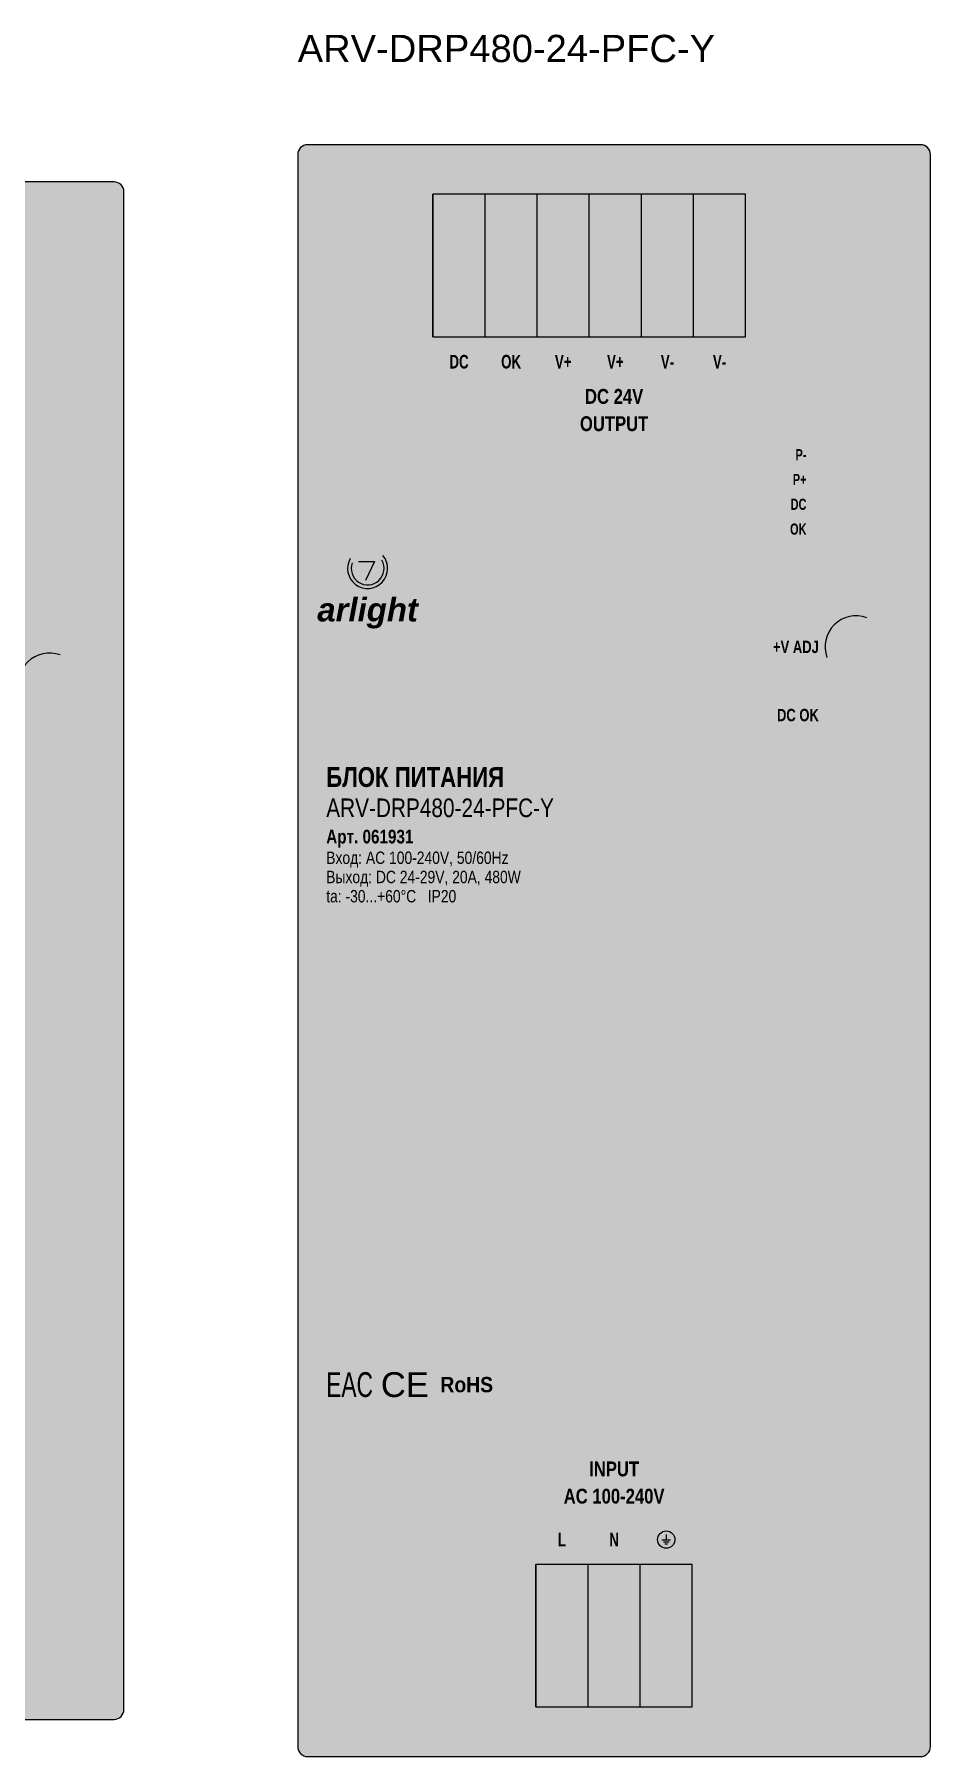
# Model space of a CAD drawing. Header units: millimetres. Extents: x -123 to 1275, y -651 to 54.
# Drawn here: x 123.8 to 196, y -490.6 to -351.7 of the extents above; entities that cross this region are included whole.
import ezdxf
from ezdxf.enums import TextEntityAlignment as Align

# ---------------------------------------------------------------- set-up
doc = ezdxf.new("R2010")
doc.units = ezdxf.units.MM
doc.styles.add('AL_Arial', font='arial.ttf')
doc.styles.add('AL_ArialBd', font='arialbd.ttf')
doc.styles.add('AL_ArialBdI', font='arialbi.ttf')
doc.styles.add('AL_ArialN', font='ARIALN.TTF')

# ---------------------------------------------------------------- blocks, each defined once
blk = doc.blocks.new('ARV-DRP240-24-PFC-Y')
at = {"true_color": 0x929498}
blk.add_hatch(color=252, dxfattribs=at).paths.add_polyline_path([(0.8, -62), (40.2, -62, 0.41421356), (41, -61.2), (41, 61.2, 0.41421356), (40.2, 62), (0.8, 62, 0.41421356), (0, 61.2), (0, -61.2, 0.41421356)])
at = {"true_color": 0xced0d2}
blk.add_hatch(color=254, dxfattribs=at).paths.add_polyline_path([(0.6, 58.5), (40.4, 58.5), (40.4, 61), (0.6, 61)])
at = {"true_color": 0xb8babc}
blk.add_hatch(color=9, dxfattribs=at).paths.add_polyline_path([(0.6, -58.5), (40.4, -58.5), (40.4, 58.5), (0.6, 58.5)])
at = {"true_color": 0xee7828}
for points in [[(6.872, 49.72), (9.128, 49.72, 0.41421356), (9.428, 50.02), (9.428, 58.3, 0.41421356), (9.128, 58.6), (6.872, 58.6, 0.41421356), (6.572, 58.3), (6.572, 50.02, 0.41421356)], [(11.072, 49.72), (13.328, 49.72, 0.41421356), (13.628, 50.02), (13.628, 58.3, 0.41421356), (13.328, 58.6), (11.072, 58.6, 0.41421356), (10.772, 58.3), (10.772, 50.02, 0.41421356)], [(15.272, 49.72), (17.528, 49.72, 0.41421356), (17.828, 50.02), (17.828, 58.3, 0.41421356), (17.528, 58.6), (15.272, 58.6, 0.41421356), (14.972, 58.3), (14.972, 50.02, 0.41421356)], [(19.472, 49.72), (21.728, 49.72, 0.41421356), (22.028, 50.02), (22.028, 58.3, 0.41421356), (21.728, 58.6), (19.472, 58.6, 0.41421356), (19.172, 58.3), (19.172, 50.02, 0.41421356)], [(23.672, 49.72), (25.928, 49.72, 0.41421356), (26.228, 50.02), (26.228, 58.3, 0.41421356), (25.928, 58.6), (23.672, 58.6, 0.41421356), (23.372, 58.3), (23.372, 50.02, 0.41421356)], [(27.872, 49.72), (30.128, 49.72, 0.41421356), (30.428, 50.02), (30.428, 58.3, 0.41421356), (30.128, 58.6), (27.872, 58.6, 0.41421356), (27.572, 58.3), (27.572, 50.02, 0.41421356)], [(15.172, -58.6), (17.428, -58.6, 0.41421356), (17.728, -58.3), (17.728, -50.02, 0.41421356), (17.428, -49.72), (15.172, -49.72, 0.41421356), (14.872, -50.02), (14.872, -58.3, 0.41421356)], [(19.372, -58.6), (21.628, -58.6, 0.41421356), (21.928, -58.3), (21.928, -50.02, 0.41421356), (21.628, -49.72), (19.372, -49.72, 0.41421356), (19.072, -50.02), (19.072, -58.3, 0.41421356)], [(23.572, -58.6), (25.828, -58.6, 0.41421356), (26.128, -58.3), (26.128, -50.02, 0.41421356), (25.828, -49.72), (23.572, -49.72, 0.41421356), (23.272, -50.02), (23.272, -58.3, 0.41421356)]]:
    blk.add_hatch(color=30, dxfattribs=at).paths.add_polyline_path(points)
at = {"true_color": 0x62be78}
for points in [[(5.9, 46.5), (10.1, 46.5), (10.1, 58), (5.9, 58)], [(10.1, 46.5), (14.3, 46.5), (14.3, 58), (10.1, 58)], [(14.3, 46.5), (18.5, 46.5), (18.5, 58), (14.3, 58)], [(18.5, 46.5), (22.7, 46.5), (22.7, 58), (18.5, 58)], [(22.7, 46.5), (26.9, 46.5), (26.9, 58), (22.7, 58)], [(26.9, 46.5), (31.1, 46.5), (31.1, 58), (26.9, 58)], [(14.2, -58), (18.4, -58), (18.4, -46.5), (14.2, -46.5)], [(18.4, -58), (22.6, -58), (22.6, -46.5), (18.4, -46.5)], [(22.6, -58), (26.8, -58), (26.8, -46.5), (22.6, -46.5)]]:
    blk.add_hatch(color=103, dxfattribs=at).paths.add_polyline_path(points)
at = {"true_color": 0xb04e14}
for points in [[(7.58, 50.72), (8.42, 50.72), (8.42, 57.6), (7.58, 57.6)], [(11.78, 50.72), (12.62, 50.72), (12.62, 57.6), (11.78, 57.6)], [(15.98, 50.72), (16.82, 50.72), (16.82, 57.6), (15.98, 57.6)], [(20.18, 50.72), (21.02, 50.72), (21.02, 57.6), (20.18, 57.6)], [(24.38, 50.72), (25.22, 50.72), (25.22, 57.6), (24.38, 57.6)], [(28.58, 50.72), (29.42, 50.72), (29.42, 57.6), (28.58, 57.6)], [(15.88, -57.6), (16.72, -57.6), (16.72, -50.72), (15.88, -50.72)], [(20.08, -57.6), (20.92, -57.6), (20.92, -50.72), (20.08, -50.72)], [(24.28, -57.6), (25.12, -57.6), (25.12, -50.72), (24.28, -50.72)]]:
    blk.add_hatch(color=34, dxfattribs=at).paths.add_polyline_path(points)
at = {"true_color": 0x1c5432}
for points in [[(7.25, 47.31), (8.75, 47.31, 0.41421356), (9.05, 47.61), (9.05, 48.61, 0.41421356), (8.75, 48.91), (7.25, 48.91, 0.41421356), (6.95, 48.61), (6.95, 47.61, 0.41421356)], [(11.45, 47.31), (12.95, 47.31, 0.41421356), (13.25, 47.61), (13.25, 48.61, 0.41421356), (12.95, 48.91), (11.45, 48.91, 0.41421356), (11.15, 48.61), (11.15, 47.61, 0.41421356)], [(15.65, 47.31), (17.15, 47.31, 0.41421356), (17.45, 47.61), (17.45, 48.61, 0.41421356), (17.15, 48.91), (15.65, 48.91, 0.41421356), (15.35, 48.61), (15.35, 47.61, 0.41421356)], [(19.85, 47.31), (21.35, 47.31, 0.41421356), (21.65, 47.61), (21.65, 48.61, 0.41421356), (21.35, 48.91), (19.85, 48.91, 0.41421356), (19.55, 48.61), (19.55, 47.61, 0.41421356)], [(24.05, 47.31), (25.55, 47.31, 0.41421356), (25.85, 47.61), (25.85, 48.61, 0.41421356), (25.55, 48.91), (24.05, 48.91, 0.41421356), (23.75, 48.61), (23.75, 47.61, 0.41421356)], [(28.25, 47.31), (29.75, 47.31, 0.41421356), (30.05, 47.61), (30.05, 48.61, 0.41421356), (29.75, 48.91), (28.25, 48.91, 0.41421356), (27.95, 48.61), (27.95, 47.61, 0.41421356)], [(15.55, -48.91), (17.05, -48.91, 0.41421356), (17.35, -48.61), (17.35, -47.61, 0.41421356), (17.05, -47.31), (15.55, -47.31, 0.41421356), (15.25, -47.61), (15.25, -48.61, 0.41421356)], [(19.75, -48.91), (21.25, -48.91, 0.41421356), (21.55, -48.61), (21.55, -47.61, 0.41421356), (21.25, -47.31), (19.75, -47.31, 0.41421356), (19.45, -47.61), (19.45, -48.61, 0.41421356)], [(23.95, -48.91), (25.45, -48.91, 0.41421356), (25.75, -48.61), (25.75, -47.61, 0.41421356), (25.45, -47.31), (23.95, -47.31, 0.41421356), (23.65, -47.61), (23.65, -48.61, 0.41421356)]]:
    blk.add_hatch(color=109, dxfattribs=at).paths.add_polyline_path(points)
at = {"true_color": 0x505052}
for points in [[(1.8, 39.3), (15.5, 39.3), (15.5, 39.7), (1.8, 39.7)], [(25.5, 39.3), (39.2, 39.3), (39.2, 39.7), (25.5, 39.7)], [(1.8, -39), (15.5, -39), (15.5, -38.6), (1.8, -38.6)], [(25.5, -39), (39.2, -39), (39.2, -38.6), (25.5, -38.6)]]:
    blk.add_hatch(color=251, dxfattribs=at).paths.add_polyline_path(points)
at = {"true_color": 0x28282a}
h = blk.add_hatch(color=250, dxfattribs=at)
edge = h.paths.add_edge_path()
edge.add_arc((35, 21.5), 1.8, 0, 360)
h = blk.add_hatch(color=250, dxfattribs=at)
edge = h.paths.add_edge_path()
edge.add_arc((35, 16), 1.5, 0, 360)
at = {"true_color": 0xa5a7a9}
blk.add_hatch(color=253, dxfattribs=at).paths.add_polyline_path([(0.6, -61), (40.4, -61), (40.4, -58.5), (0.6, -58.5)])
at = {"color": 97, "true_color": 0x287846}
for p, q in [((5.9, 46.5), (5.9, 58)), ((10.1, 46.5), (10.1, 58)), ((14.3, 46.5), (14.3, 58)), ((18.5, 46.5), (18.5, 58)), ((22.7, 46.5), (22.7, 58)), ((26.9, 46.5), (26.9, 58)), ((14.2, -58), (14.2, -46.5)), ((18.4, -58), (18.4, -46.5)), ((22.6, -58), (22.6, -46.5))]:
    blk.add_line(p, q, dxfattribs=at)
at = {"color": 250, "true_color": 0x3c3c3e}
for p, q in [((24.7, -44.0952), (24.7, -44.5253)), ((24.3458, -44.5253), (25.0542, -44.5253)), ((24.4723, -44.6897), (24.9277, -44.6897)), ((24.5988, -44.8542), (24.8012, -44.8542))]:
    blk.add_line(p, q, dxfattribs=at)
blk.add_lwpolyline([(0.8, -62), (40.2, -62, 0.41421356), (41, -61.2), (41, 61.2, 0.41421356), (40.2, 62), (0.8, 62, 0.41421356), (0, 61.2), (0, -61.2, 0.41421356)], format="xyb", close=True)
at = {"color": 97, "true_color": 0x287846}
for points in [[(5.9, 46.5), (31.1, 46.5), (31.1, 58), (5.9, 58)], [(14.2, -58), (26.8, -58), (26.8, -46.5), (14.2, -46.5)]]:
    blk.add_lwpolyline(points, close=True, dxfattribs=at)
at = {"color": 250, "true_color": 0x3c3c3e}
blk.add_lwpolyline([(4.9082, 28.3903), (6.2002, 28.3903), (5.4735, 26.856)], dxfattribs=at)
blk.add_circle((24.7, -44.5), 0.6957, dxfattribs=at)
for centre, radius, start, end in [((5.635, 27.825), 1.615, 150, 400), ((5.635, 27.825), 1.3243, 160, 390), ((35, 21.5), 2.5, 70, 200)]:
    blk.add_arc(centre, radius, start, end, dxfattribs=at)
at = {"color": 250, "true_color": 0x3c3c3e, "style": 'AL_ArialBd'}
for s, height, width, p in [('DC', 1.1, 0.7, (8, 44.5)), ('OK', 1.1, 0.7, (12.2, 44.5)), ('V+', 1.1, 0.7, (16.4, 44.5)), ('V+', 1.1, 0.7, (20.6, 44.5)), ('V-', 1.1, 0.7, (24.8, 44.5)), ('V-', 1.1, 0.7, (29, 44.5)), ('DC 24V', 1.2, 0.8, (20.5, 41.7)), ('OUTPUT', 1.2, 0.8, (20.5, 39.5)), ('INPUT', 1.2, 0.8, (20.5, -38.8)), ('AC 100-240V', 1.2, 0.8, (20.5, -41)), ('L', 1.1, 0.7, (16.3, -44.5)), ('N', 1.1, 0.7, (20.5, -44.5))]:
    blk.add_text(s, height=height, dxfattribs=dict(at, width=width)).set_placement(p, align=Align.MIDDLE_CENTER)
at = {"color": 250, "true_color": 0x3c3c3e, "style": 'AL_ArialBdI'}
blk.add_text('arlight', height=1.9, dxfattribs=at).set_placement((5.635, 24.5), align=Align.MIDDLE_CENTER)
at = {"color": 250, "true_color": 0x3c3c3e, "style": 'AL_ArialBd', "width": 0.75}
for s, p in [('+V ADJ', (32, 21.5)), ('DC OK', (32, 16))]:
    blk.add_text(s, height=1, dxfattribs=at).set_placement(p, align=Align.MIDDLE_RIGHT)
at = {"color": 250, "true_color": 0x3c3c3e}
for s, height, style, width, p in [('БЛОК ПИТАНИЯ', 1.6, 'AL_ArialBd', 0.8, (2.3, 11)), ('ARV-DRP240-24-PFC-Y', 1.5, 'AL_Arial', 0.8, (2.3, 8.52)), ('Арт. 061930', 1.1, 'AL_ArialBd', 0.8, (2.3, 6.195)), ('Вход: AC 100-240V, 50/60Hz', 1, 'AL_Arial', 0.8, (2.3, 4.49)), ('Выход: DC 24-29V, 10A, 240W', 1, 'AL_Arial', 0.8, (2.3, 2.94)), ('ta: -30...+60°C   IP20', 1, 'AL_Arial', 0.8, (2.3, 1.39)), ('EAC', 2, 'AL_ArialN', 0.8, (2.3, -32)), ('RoHS', 1.24, 'AL_ArialBd', 0.9, (11.5, -32))]:
    blk.add_text(s, height=height, dxfattribs=dict(at, style=style, width=width)).set_placement(p, align=Align.MIDDLE_LEFT)
at = {"color": 250, "true_color": 0x3c3c3e, "style": 'AL_Arial'}
blk.add_text('CE', height=2, dxfattribs=at).set_placement((6.7, -32), align=Align.MIDDLE_LEFT)
blk = doc.blocks.new('ARV-DRP480-24-PFC-Y')
at = {"true_color": 0x929498}
blk.add_hatch(color=252, dxfattribs=at).paths.add_polyline_path([(0.8, -65), (50.2, -65, 0.41421356), (51, -64.2), (51, 64.2, 0.41421356), (50.2, 65), (0.8, 65, 0.41421356), (0, 64.2), (0, -64.2, 0.41421356)])
at = {"true_color": 0xced0d2}
blk.add_hatch(color=254, dxfattribs=at).paths.add_polyline_path([(0.6, 61.5), (50.4, 61.5), (50.4, 64), (0.6, 64)])
at = {"true_color": 0xb8babc}
blk.add_hatch(color=9, dxfattribs=at).paths.add_polyline_path([(0.6, -61.5), (50.4, -61.5), (50.4, 61.5), (0.6, 61.5)])
at = {"true_color": 0xee7828}
for points in [[(11.872, 52.72), (14.128, 52.72, 0.41421356), (14.428, 53.02), (14.428, 61.3, 0.41421356), (14.128, 61.6), (11.872, 61.6, 0.41421356), (11.572, 61.3), (11.572, 53.02, 0.41421356)], [(16.072, 52.72), (18.328, 52.72, 0.41421356), (18.628, 53.02), (18.628, 61.3, 0.41421356), (18.328, 61.6), (16.072, 61.6, 0.41421356), (15.772, 61.3), (15.772, 53.02, 0.41421356)], [(20.272, 52.72), (22.528, 52.72, 0.41421356), (22.828, 53.02), (22.828, 61.3, 0.41421356), (22.528, 61.6), (20.272, 61.6, 0.41421356), (19.972, 61.3), (19.972, 53.02, 0.41421356)], [(24.472, 52.72), (26.728, 52.72, 0.41421356), (27.028, 53.02), (27.028, 61.3, 0.41421356), (26.728, 61.6), (24.472, 61.6, 0.41421356), (24.172, 61.3), (24.172, 53.02, 0.41421356)], [(28.672, 52.72), (30.928, 52.72, 0.41421356), (31.228, 53.02), (31.228, 61.3, 0.41421356), (30.928, 61.6), (28.672, 61.6, 0.41421356), (28.372, 61.3), (28.372, 53.02, 0.41421356)], [(32.872, 52.72), (35.128, 52.72, 0.41421356), (35.428, 53.02), (35.428, 61.3, 0.41421356), (35.128, 61.6), (32.872, 61.6, 0.41421356), (32.572, 61.3), (32.572, 53.02, 0.41421356)], [(20.172, -61.6), (22.428, -61.6, 0.41421356), (22.728, -61.3), (22.728, -53.02, 0.41421356), (22.428, -52.72), (20.172, -52.72, 0.41421356), (19.872, -53.02), (19.872, -61.3, 0.41421356)], [(24.372, -61.6), (26.628, -61.6, 0.41421356), (26.928, -61.3), (26.928, -53.02, 0.41421356), (26.628, -52.72), (24.372, -52.72, 0.41421356), (24.072, -53.02), (24.072, -61.3, 0.41421356)], [(28.572, -61.6), (30.828, -61.6, 0.41421356), (31.128, -61.3), (31.128, -53.02, 0.41421356), (30.828, -52.72), (28.572, -52.72, 0.41421356), (28.272, -53.02), (28.272, -61.3, 0.41421356)]]:
    blk.add_hatch(color=30, dxfattribs=at).paths.add_polyline_path(points)
at = {"true_color": 0x62be78}
for points in [[(10.9, 49.5), (15.1, 49.5), (15.1, 61), (10.9, 61)], [(15.1, 49.5), (19.3, 49.5), (19.3, 61), (15.1, 61)], [(19.3, 49.5), (23.5, 49.5), (23.5, 61), (19.3, 61)], [(23.5, 49.5), (27.7, 49.5), (27.7, 61), (23.5, 61)], [(27.7, 49.5), (31.9, 49.5), (31.9, 61), (27.7, 61)], [(31.9, 49.5), (36.1, 49.5), (36.1, 61), (31.9, 61)], [(42, 32), (46.5, 32), (46.5, 41), (42, 41)], [(19.2, -61), (23.4, -61), (23.4, -49.5), (19.2, -49.5)], [(23.4, -61), (27.6, -61), (27.6, -49.5), (23.4, -49.5)], [(27.6, -61), (31.8, -61), (31.8, -49.5), (27.6, -49.5)]]:
    blk.add_hatch(color=103, dxfattribs=at).paths.add_polyline_path(points)
at = {"true_color": 0xb04e14}
for points in [[(12.58, 53.72), (13.42, 53.72), (13.42, 60.6), (12.58, 60.6)], [(16.78, 53.72), (17.62, 53.72), (17.62, 60.6), (16.78, 60.6)], [(20.98, 53.72), (21.82, 53.72), (21.82, 60.6), (20.98, 60.6)], [(25.18, 53.72), (26.02, 53.72), (26.02, 60.6), (25.18, 60.6)], [(29.38, 53.72), (30.22, 53.72), (30.22, 60.6), (29.38, 60.6)], [(33.58, 53.72), (34.42, 53.72), (34.42, 60.6), (33.58, 60.6)], [(20.88, -60.6), (21.72, -60.6), (21.72, -53.72), (20.88, -53.72)], [(25.08, -60.6), (25.92, -60.6), (25.92, -53.72), (25.08, -53.72)], [(29.28, -60.6), (30.12, -60.6), (30.12, -53.72), (29.28, -53.72)]]:
    blk.add_hatch(color=34, dxfattribs=at).paths.add_polyline_path(points)
at = {"true_color": 0x1c5432}
for points in [[(12.25, 50.31), (13.75, 50.31, 0.41421356), (14.05, 50.61), (14.05, 51.61, 0.41421356), (13.75, 51.91), (12.25, 51.91, 0.41421356), (11.95, 51.61), (11.95, 50.61, 0.41421356)], [(16.45, 50.31), (17.95, 50.31, 0.41421356), (18.25, 50.61), (18.25, 51.61, 0.41421356), (17.95, 51.91), (16.45, 51.91, 0.41421356), (16.15, 51.61), (16.15, 50.61, 0.41421356)], [(20.65, 50.31), (22.15, 50.31, 0.41421356), (22.45, 50.61), (22.45, 51.61, 0.41421356), (22.15, 51.91), (20.65, 51.91, 0.41421356), (20.35, 51.61), (20.35, 50.61, 0.41421356)], [(24.85, 50.31), (26.35, 50.31, 0.41421356), (26.65, 50.61), (26.65, 51.61, 0.41421356), (26.35, 51.91), (24.85, 51.91, 0.41421356), (24.55, 51.61), (24.55, 50.61, 0.41421356)], [(29.05, 50.31), (30.55, 50.31, 0.41421356), (30.85, 50.61), (30.85, 51.61, 0.41421356), (30.55, 51.91), (29.05, 51.91, 0.41421356), (28.75, 51.61), (28.75, 50.61, 0.41421356)], [(33.25, 50.31), (34.75, 50.31, 0.41421356), (35.05, 50.61), (35.05, 51.61, 0.41421356), (34.75, 51.91), (33.25, 51.91, 0.41421356), (32.95, 51.61), (32.95, 50.61, 0.41421356)], [(43.2, 39.2), (45.3, 39.2), (45.3, 40.4), (43.2, 40.4)], [(43.2, 37.2), (45.3, 37.2), (45.3, 38.4), (43.2, 38.4)], [(43.2, 35.2), (45.3, 35.2), (45.3, 36.4), (43.2, 36.4)], [(43.2, 33.2), (45.3, 33.2), (45.3, 34.4), (43.2, 34.4)], [(20.55, -51.91), (22.05, -51.91, 0.41421356), (22.35, -51.61), (22.35, -50.61, 0.41421356), (22.05, -50.31), (20.55, -50.31, 0.41421356), (20.25, -50.61), (20.25, -51.61, 0.41421356)], [(24.75, -51.91), (26.25, -51.91, 0.41421356), (26.55, -51.61), (26.55, -50.61, 0.41421356), (26.25, -50.31), (24.75, -50.31, 0.41421356), (24.45, -50.61), (24.45, -51.61, 0.41421356)], [(28.95, -51.91), (30.45, -51.91, 0.41421356), (30.75, -51.61), (30.75, -50.61, 0.41421356), (30.45, -50.31), (28.95, -50.31, 0.41421356), (28.65, -50.61), (28.65, -51.61, 0.41421356)]]:
    blk.add_hatch(color=109, dxfattribs=at).paths.add_polyline_path(points)
at = {"true_color": 0x505052}
for points in [[(1.8, 42.3), (20.5, 42.3), (20.5, 42.7), (1.8, 42.7)], [(30.5, 42.3), (49.2, 42.3), (49.2, 42.7), (30.5, 42.7)], [(1.8, -42), (20.5, -42), (20.5, -41.6), (1.8, -41.6)], [(30.5, -42), (49.2, -42), (49.2, -41.6), (30.5, -41.6)]]:
    blk.add_hatch(color=251, dxfattribs=at).paths.add_polyline_path(points)
at = {"true_color": 0x28282a}
h = blk.add_hatch(color=250, dxfattribs=at)
edge = h.paths.add_edge_path()
edge.add_arc((45, 24.5), 1.8, 0, 360)
h = blk.add_hatch(color=250, dxfattribs=at)
edge = h.paths.add_edge_path()
edge.add_arc((45, 19), 1.5, 0, 360)
at = {"true_color": 0xa5a7a9}
blk.add_hatch(color=253, dxfattribs=at).paths.add_polyline_path([(0.6, -64), (50.4, -64), (50.4, -61.5), (0.6, -61.5)])
at = {"color": 97, "true_color": 0x287846}
for p, q in [((10.9, 49.5), (10.9, 61)), ((15.1, 49.5), (15.1, 61)), ((19.3, 49.5), (19.3, 61)), ((23.5, 49.5), (23.5, 61)), ((27.7, 49.5), (27.7, 61)), ((31.9, 49.5), (31.9, 61)), ((19.2, -61), (19.2, -49.5)), ((23.4, -61), (23.4, -49.5)), ((27.6, -61), (27.6, -49.5))]:
    blk.add_line(p, q, dxfattribs=at)
at = {"color": 250, "true_color": 0x3c3c3e}
for p, q in [((29.7, -47.0952), (29.7, -47.5253)), ((29.3458, -47.5253), (30.0542, -47.5253)), ((29.4723, -47.6897), (29.9277, -47.6897)), ((29.5988, -47.8542), (29.8012, -47.8542))]:
    blk.add_line(p, q, dxfattribs=at)
blk.add_lwpolyline([(0.8, -65), (50.2, -65, 0.41421356), (51, -64.2), (51, 64.2, 0.41421356), (50.2, 65), (0.8, 65, 0.41421356), (0, 64.2), (0, -64.2, 0.41421356)], format="xyb", close=True)
at = {"color": 97, "true_color": 0x287846}
for points in [[(10.9, 49.5), (36.1, 49.5), (36.1, 61), (10.9, 61)], [(19.2, -61), (31.8, -61), (31.8, -49.5), (19.2, -49.5)]]:
    blk.add_lwpolyline(points, close=True, dxfattribs=at)
at = {"color": 250, "true_color": 0x3c3c3e}
blk.add_lwpolyline([(4.9082, 31.3903), (6.2002, 31.3903), (5.4735, 29.856)], dxfattribs=at)
blk.add_circle((29.7, -47.5), 0.6957, dxfattribs=at)
for centre, radius, start, end in [((5.635, 30.825), 1.615, 150, 400), ((5.635, 30.825), 1.3243, 160, 390), ((45, 24.5), 2.5, 70, 200)]:
    blk.add_arc(centre, radius, start, end, dxfattribs=at)
at = {"color": 250, "true_color": 0x3c3c3e, "style": 'AL_ArialBd'}
for s, height, width, p in [('DC', 1.1, 0.7, (13, 47.5)), ('OK', 1.1, 0.7, (17.2, 47.5)), ('V+', 1.1, 0.7, (21.4, 47.5)), ('V+', 1.1, 0.7, (25.6, 47.5)), ('V-', 1.1, 0.7, (29.8, 47.5)), ('V-', 1.1, 0.7, (34, 47.5)), ('DC 24V', 1.2, 0.8, (25.5, 44.7)), ('OUTPUT', 1.2, 0.8, (25.5, 42.5)), ('INPUT', 1.2, 0.8, (25.5, -41.8)), ('AC 100-240V', 1.2, 0.8, (25.5, -44)), ('L', 1.1, 0.7, (21.3, -47.5)), ('N', 1.1, 0.7, (25.5, -47.5))]:
    blk.add_text(s, height=height, dxfattribs=dict(at, width=width)).set_placement(p, align=Align.MIDDLE_CENTER)
for s, height, width, p in [('P-', 0.9, 0.7, (41, 40)), ('P+', 0.9, 0.7, (41, 38)), ('DC', 0.9, 0.7, (41, 36)), ('OK', 0.9, 0.7, (41, 34)), ('+V ADJ', 1, 0.75, (42, 24.5)), ('DC OK', 1, 0.75, (42, 19))]:
    blk.add_text(s, height=height, dxfattribs=dict(at, width=width)).set_placement(p, align=Align.MIDDLE_RIGHT)
at = {"color": 250, "true_color": 0x3c3c3e, "style": 'AL_ArialBdI'}
blk.add_text('arlight', height=1.9, dxfattribs=at).set_placement((5.635, 27.5), align=Align.MIDDLE_CENTER)
at = {"color": 250, "true_color": 0x3c3c3e}
for s, height, style, width, p in [('БЛОК ПИТАНИЯ', 1.6, 'AL_ArialBd', 0.8, (2.3, 14)), ('ARV-DRP480-24-PFC-Y', 1.5, 'AL_Arial', 0.8, (2.3, 11.52)), ('Арт. 061931', 1.1, 'AL_ArialBd', 0.8, (2.3, 9.195)), ('Вход: AC 100-240V, 50/60Hz', 1, 'AL_Arial', 0.8, (2.3, 7.49)), ('Выход: DC 24-29V, 20A, 480W', 1, 'AL_Arial', 0.8, (2.3, 5.94)), ('ta: -30...+60°C   IP20', 1, 'AL_Arial', 0.8, (2.3, 4.39)), ('EAC', 2, 'AL_ArialN', 0.8, (2.3, -35)), ('RoHS', 1.24, 'AL_ArialBd', 0.9, (11.5, -35))]:
    blk.add_text(s, height=height, dxfattribs=dict(at, style=style, width=width)).set_placement(p, align=Align.MIDDLE_LEFT)
at = {"color": 250, "true_color": 0x3c3c3e, "style": 'AL_Arial'}
blk.add_text('CE', height=2, dxfattribs=at).set_placement((6.7, -35), align=Align.MIDDLE_LEFT)

msp = doc.modelspace()

# ---------------------------------------------------------------- block references
for name, p in [('ARV-DRP480-24-PFC-Y', (145, -425.6)), ('ARV-DRP240-24-PFC-Y', (90, -425.6))]:
    msp.add_blockref(name, p)

# ---------------------------------------------------------------- texts
at = {"style": 'AL_Arial'}
msp.add_text('ARV-DRP480-24-PFC-Y', height=2.2, dxfattribs=at).set_placement((145, -354.6), align=Align.BOTTOM_LEFT)

doc.saveas('drawing.dxf')
